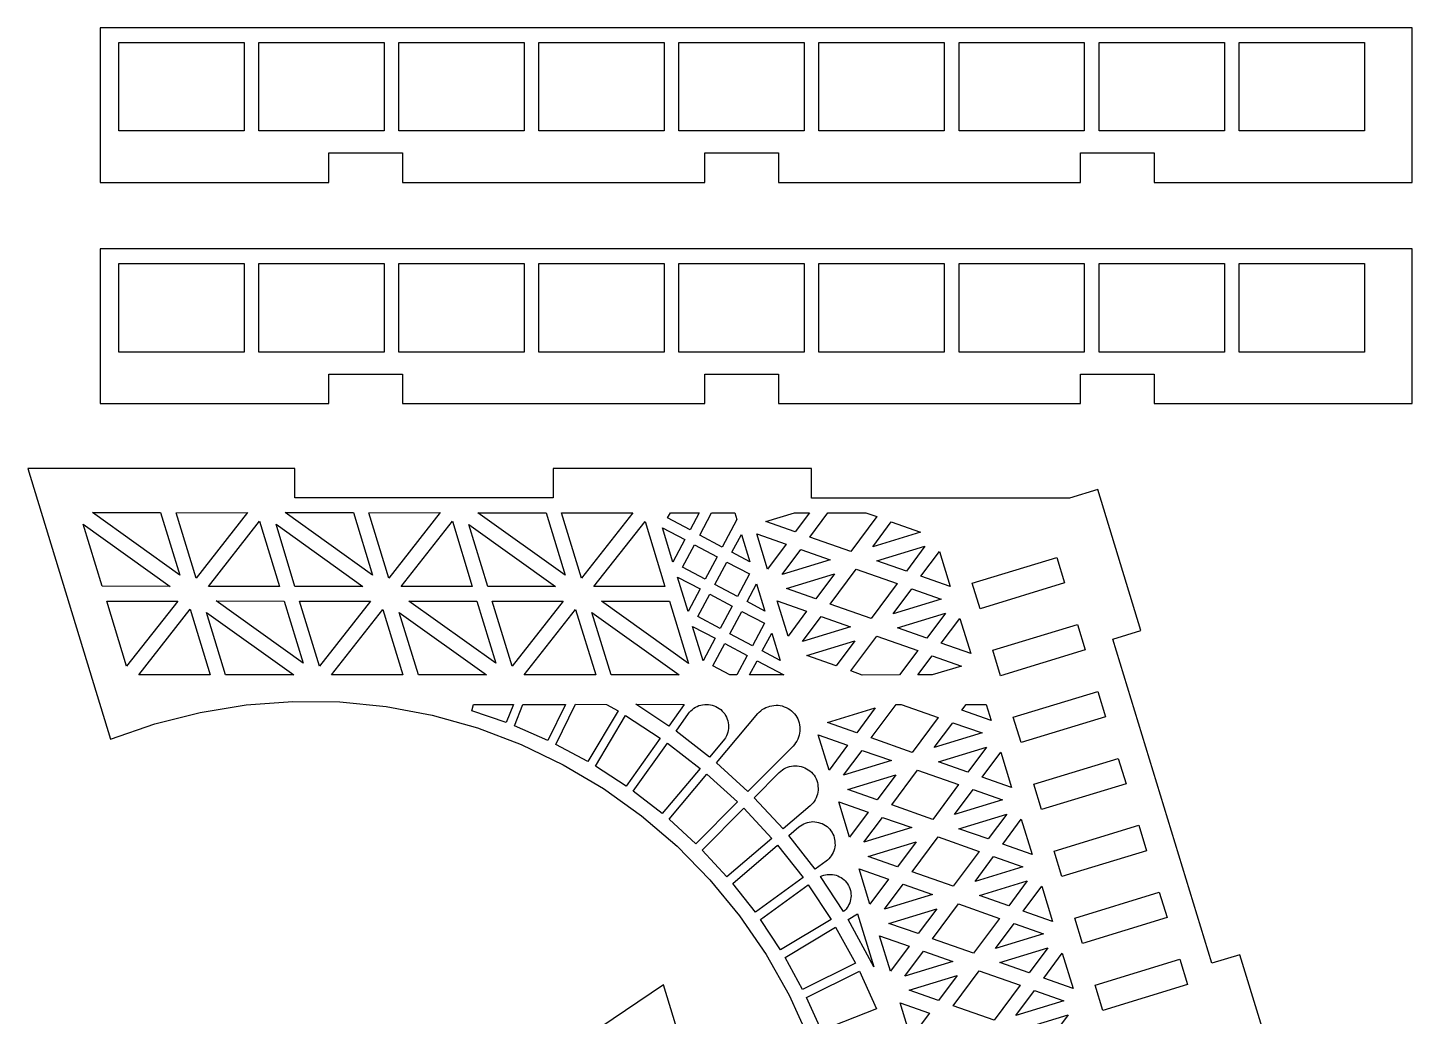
# Model space of a CAD drawing. Extents: x -25 to 325, y -35 to 236.
# Drawn here: x 174.9 to 325.2, y 128.5 to 235.8 of the extents above; entities that cross this region are included whole.
import ezdxf

# ---------------------------------------------------------------- set-up
doc = ezdxf.new("R2010")
doc.units = 0

msp = doc.modelspace()

# ---------------------------------------------------------------- linework, layer by layer
at = {"layer": '1', "linetype": 'CONTINUOUS'}
for points in [[(198.378, 224.6, 0), (184.778, 224.6, 0), (184.778, 234.2, 0), (198.378, 234.2, 0), (198.378, 224.6, 0)], [(213.578, 224.6, 0), (199.978, 224.6, 0), (199.978, 234.2, 0), (213.578, 234.2, 0), (213.578, 224.6, 0)], [(228.778, 224.6, 0), (215.178, 224.6, 0), (215.178, 234.2, 0), (228.778, 234.2, 0), (228.778, 224.6, 0)], [(243.978, 224.6, 0), (230.378, 224.6, 0), (230.378, 234.2, 0), (243.978, 234.2, 0), (243.978, 224.6, 0)], [(245.578, 224.6, 0), (245.578, 234.2, 0), (259.178, 234.2, 0), (259.178, 224.6, 0), (245.578, 224.6, 0)], [(260.778, 224.6, 0), (260.778, 234.2, 0), (274.378, 234.2, 0), (274.378, 224.6, 0), (260.778, 224.6, 0)], [(275.978, 224.6, 0), (275.978, 234.2, 0), (289.578, 234.2, 0), (289.578, 224.6, 0), (275.978, 224.6, 0)], [(291.178, 224.6, 0), (291.178, 234.2, 0), (304.778, 234.2, 0), (304.778, 224.6, 0), (291.178, 224.6, 0)], [(306.378, 224.6, 0), (306.378, 234.2, 0), (319.978, 234.2, 0), (319.978, 224.6, 0), (306.378, 224.6, 0)], [(198.378, 200.6, 0), (184.778, 200.6, 0), (184.778, 210.2, 0), (198.378, 210.2, 0), (198.378, 200.6, 0)], [(213.578, 200.6, 0), (199.978, 200.6, 0), (199.978, 210.2, 0), (213.578, 210.2, 0), (213.578, 200.6, 0)], [(228.778, 200.6, 0), (215.178, 200.6, 0), (215.178, 210.2, 0), (228.778, 210.2, 0), (228.778, 200.6, 0)], [(243.978, 200.6, 0), (230.378, 200.6, 0), (230.378, 210.2, 0), (243.978, 210.2, 0), (243.978, 200.6, 0)], [(245.578, 200.6, 0), (245.578, 210.2, 0), (259.178, 210.2, 0), (259.178, 200.6, 0), (245.578, 200.6, 0)], [(260.778, 200.6, 0), (260.778, 210.2, 0), (274.378, 210.2, 0), (274.378, 200.6, 0), (260.778, 200.6, 0)], [(275.978, 200.6, 0), (275.978, 210.2, 0), (289.578, 210.2, 0), (289.578, 200.6, 0), (275.978, 200.6, 0)], [(291.178, 200.6, 0), (291.178, 210.2, 0), (304.778, 210.2, 0), (304.778, 200.6, 0), (291.178, 200.6, 0)], [(306.378, 200.6, 0), (306.378, 210.2, 0), (319.978, 210.2, 0), (319.978, 200.6, 0), (306.378, 200.6, 0)], [(180.932, 181.902, 0), (190.354, 175.162, 0), (182.991, 175.17, 0), (180.932, 181.902, 0)], [(181.926, 183.168, 0), (189.328, 183.172, 0), (191.404, 176.382, 0), (181.926, 183.168, 0)], [(193.173, 176.066, 0), (191.004, 183.162, 0), (198.761, 183.17, 0), (193.173, 176.066, 0)], [(194.517, 175.159, 0), (200.072, 182.232, 0), (202.236, 175.156, 0), (194.517, 175.159, 0)], [(201.848, 181.897, 0), (211.27, 175.157, 0), (203.906, 175.164, 0), (201.848, 181.897, 0)], [(202.841, 183.163, 0), (210.243, 183.167, 0), (212.319, 176.377, 0), (202.841, 183.163, 0)], [(211.919, 183.157, 0), (219.676, 183.165, 0), (214.089, 176.061, 0), (211.919, 183.157, 0)], [(215.433, 175.154, 0), (220.987, 182.227, 0), (223.151, 175.151, 0), (215.433, 175.154, 0)], [(224.821, 175.159, 0), (222.763, 181.892, 0), (232.185, 175.152, 0), (224.821, 175.159, 0)], [(233.234, 176.372, 0), (223.756, 183.157, 0), (231.159, 183.162, 0), (233.234, 176.372, 0)], [(235.004, 176.056, 0), (232.835, 183.151, 0), (240.591, 183.16, 0), (235.004, 176.056, 0)], [(236.348, 175.149, 0), (241.903, 182.222, 0), (244.066, 175.145, 0), (236.348, 175.149, 0)], [(246.789, 181.29, 0), (244.341, 182.591, 0), (244.653, 183.146, 0), (247.766, 183.157, 0), (246.789, 181.29, 0)], [(250.285, 179.431, 0), (247.838, 180.732, 0), (249.126, 183.155, 0), (251.656, 183.154, 0), (251.879, 182.428, 0), (250.285, 179.431, 0)], [(255.023, 182.197, 0), (258.141, 183.15, 0), (259.754, 183.141, 0), (258.209, 181.08, 0), (255.023, 182.197, 0)], [(264.236, 178.949, 0), (259.783, 180.515, 0), (261.741, 183.142, 0), (265.878, 183.152, 0), (267.051, 182.737, 0), (264.236, 178.949, 0)], [(266.608, 179.465, 0), (268.625, 182.173, 0), (271.811, 181.055, 0), (266.608, 179.465, 0)], [(246.231, 180.241, 0), (244.93, 177.794, 0), (243.79, 181.523, 0), (246.231, 180.241, 0)], [(251.334, 178.873, 0), (252.376, 180.802, 0), (253.282, 177.837, 0), (251.334, 178.873, 0)], [(254.034, 180.849, 0), (257.22, 179.732, 0), (255.204, 177.024, 0), (254.034, 180.849, 0)], [(248.426, 175.935, 0), (245.979, 177.236, 0), (247.286, 179.664, 0), (249.727, 178.382, 0), (248.426, 175.935, 0)], [(261.98, 178.05, 0), (256.778, 176.459, 0), (258.794, 179.167, 0), (261.98, 178.05, 0)], [(267.076, 177.935, 0), (272.279, 179.525, 0), (270.262, 176.817, 0), (267.076, 177.935, 0)], [(271.836, 176.253, 0), (273.852, 178.961, 0), (275.022, 175.135, 0), (271.836, 176.253, 0)], [(249.475, 175.377, 0), (250.782, 177.805, 0), (253.224, 176.523, 0), (251.922, 174.076, 0), (249.475, 175.377, 0)], [(277.422, 175.493, 0), (286.603, 178.3, 0), (287.445, 175.546, 0), (278.264, 172.739, 0), (277.422, 175.493, 0)], [(246.567, 172.438, 0), (245.427, 176.168, 0), (247.868, 174.886, 0), (246.567, 172.438, 0)], [(260.431, 173.812, 0), (257.245, 174.929, 0), (262.448, 176.52, 0), (260.431, 173.812, 0)], [(266.458, 171.681, 0), (262.005, 173.247, 0), (264.82, 177.036, 0), (269.273, 175.469, 0), (266.458, 171.681, 0)], [(254.013, 175.447, 0), (254.919, 172.482, 0), (252.971, 173.518, 0), (254.013, 175.447, 0)], [(268.83, 172.197, 0), (270.847, 174.905, 0), (274.033, 173.787, 0), (268.83, 172.197, 0)], [(183.482, 173.563, 0), (191.2, 173.56, 0), (185.639, 166.506, 0), (183.482, 173.563, 0)], [(195.357, 173.576, 0), (202.721, 173.568, 0), (204.785, 166.817, 0), (195.357, 173.576, 0)], [(212.115, 173.554, 0), (206.555, 166.5, 0), (204.397, 173.558, 0), (212.115, 173.554, 0)], [(216.272, 173.57, 0), (223.636, 173.563, 0), (225.7, 166.812, 0), (216.272, 173.57, 0)], [(225.313, 173.553, 0), (233.031, 173.549, 0), (227.47, 166.495, 0), (225.313, 173.553, 0)], [(237.188, 173.565, 0), (244.552, 173.558, 0), (246.616, 166.806, 0), (237.188, 173.565, 0)], [(250.063, 170.579, 0), (247.616, 171.881, 0), (248.923, 174.309, 0), (251.365, 173.027, 0), (250.063, 170.579, 0)], [(259.442, 172.464, 0), (257.426, 169.756, 0), (256.256, 173.581, 0), (259.442, 172.464, 0)], [(186.951, 165.568, 0), (192.538, 172.672, 0), (194.713, 165.557, 0), (186.951, 165.568, 0)], [(196.384, 165.566, 0), (194.314, 172.336, 0), (203.786, 165.57, 0), (196.384, 165.566, 0)], [(213.453, 172.667, 0), (215.629, 165.552, 0), (207.866, 165.563, 0), (213.453, 172.667, 0)], [(215.229, 172.331, 0), (224.701, 165.565, 0), (217.299, 165.561, 0), (215.229, 172.331, 0)], [(234.369, 172.662, 0), (236.544, 165.547, 0), (228.782, 165.558, 0), (234.369, 172.662, 0)], [(236.144, 172.326, 0), (245.617, 165.56, 0), (238.214, 165.555, 0), (236.144, 172.326, 0)], [(251.112, 170.022, 0), (252.419, 172.45, 0), (254.861, 171.168, 0), (253.56, 168.72, 0), (251.112, 170.022, 0)], [(264.202, 170.782, 0), (259, 169.191, 0), (261.016, 171.899, 0), (264.202, 170.782, 0)], [(272.484, 169.549, 0), (269.298, 170.667, 0), (274.501, 172.257, 0), (272.484, 169.549, 0)], [(277.244, 167.868, 0), (274.058, 168.985, 0), (276.074, 171.693, 0), (277.244, 167.868, 0)], [(248.204, 167.083, 0), (247.064, 170.813, 0), (249.506, 169.53, 0), (248.204, 167.083, 0)], [(255.65, 170.091, 0), (256.557, 167.127, 0), (254.609, 168.163, 0), (255.65, 170.091, 0)], [(280.486, 165.471, 0), (279.644, 168.225, 0), (288.825, 171.032, 0), (289.667, 168.278, 0), (280.486, 165.471, 0)], [(249.253, 166.525, 0), (250.56, 168.954, 0), (253.002, 167.671, 0), (251.873, 165.549, 0), (251.095, 165.562, 0), (249.253, 166.525, 0)], [(264.67, 169.252, 0), (262.653, 166.544, 0), (259.467, 167.661, 0), (264.67, 169.252, 0)], [(271.495, 168.201, 0), (269.524, 165.549, 0), (265.45, 165.538, 0), (264.227, 165.979, 0), (267.042, 169.768, 0), (271.495, 168.201, 0)], [(254.057, 167.095, 0), (256.973, 165.56, 0), (253.233, 165.546, 0), (254.057, 167.095, 0)], [(276.255, 166.52, 0), (273.08, 165.549, 0), (271.511, 165.55, 0), (273.069, 167.637, 0), (276.255, 166.52, 0)], [(227.607, 162.354, 0), (226.83, 160.381, 0), (223.091, 161.664, 0), (223.299, 162.355, 0), (227.607, 162.354, 0)], [(233.275, 162.351, 0), (231.355, 158.439, 0), (227.732, 160.029, 0), (228.632, 162.354, 0), (233.275, 162.351, 0)], [(234.339, 162.363, 0), (237.729, 162.354, 0), (238.971, 161.646, 0), (235.695, 156.148, 0), (232.218, 158.013, 0), (234.339, 162.363, 0)], [(246.156, 162.358, 0), (244.491, 160.008, 0), (240.906, 162.363, 0), (246.156, 162.358, 0)], [(250.889, 159.329, 0), (250.827, 159.122, 0), (250.74, 158.928, 0), (250.652, 158.734, 0), (250.535, 158.572, 0), (250.397, 158.405, 0), (248.911, 156.633, 0), (245.268, 159.451, 0), (246.612, 161.347, 0), (246.73, 161.508, 0), (246.873, 161.657, 0), (247.041, 161.792, 0), (247.209, 161.926, 0), (247.382, 162.042, 0), (247.562, 162.139, 0), (247.747, 162.217, 0), (247.958, 162.281, 0), (248.155, 162.32, 0), (248.377, 162.346, 0), (248.586, 162.348, 0), (248.794, 162.349, 0), (248.996, 162.306, 0), (249.197, 162.263, 0), (249.404, 162.2, 0), (249.598, 162.113, 0), (249.773, 162.02, 0), (249.954, 161.908, 0), (250.115, 161.79, 0), (250.269, 161.628, 0), (250.418, 161.485, 0), (250.553, 161.318, 0), (250.649, 161.138, 0), (250.746, 160.958, 0), (250.83, 160.754, 0), (250.888, 160.563, 0), (250.933, 160.346, 0), (250.973, 160.149, 0), (250.974, 159.941, 0), (250.956, 159.726, 0), (250.932, 159.53, 0), (250.889, 159.329, 0)], [(273.717, 160.933, 0), (270.902, 157.145, 0), (266.449, 158.711, 0), (269.147, 162.339, 0), (269.71, 162.343, 0), (273.717, 160.933, 0)], [(279.466, 160.6, 0), (276.28, 161.717, 0), (276.758, 162.344, 0), (278.934, 162.34, 0), (279.466, 160.6, 0)], [(282.708, 158.203, 0), (281.866, 160.957, 0), (291.047, 163.764, 0), (291.889, 161.01, 0), (282.708, 158.203, 0)], [(236.537, 155.652, 0), (239.793, 161.144, 0), (243.553, 158.697, 0), (239.854, 153.488, 0), (236.537, 155.652, 0)], [(257.975, 157.836, 0), (253.062, 152.904, 0), (249.648, 156.001, 0), (254.141, 161.348, 0), (254.283, 161.496, 0), (254.465, 161.656, 0), (254.632, 161.791, 0), (254.825, 161.913, 0), (255.024, 162.015, 0), (255.248, 162.105, 0), (255.458, 162.169, 0), (255.674, 162.214, 0), (255.896, 162.24, 0), (256.118, 162.266, 0), (256.352, 162.254, 0), (256.573, 162.217, 0), (256.793, 162.18, 0), (257.006, 162.099, 0), (257.219, 162.017, 0), (257.419, 161.911, 0), (257.6, 161.799, 0), (257.792, 161.649, 0), (257.96, 161.512, 0), (258.119, 161.331, 0), (258.254, 161.163, 0), (258.376, 160.97, 0), (258.479, 160.771, 0), (258.562, 160.567, 0), (258.632, 160.337, 0), (258.678, 160.121, 0), (258.704, 159.899, 0), (258.711, 159.671, 0), (258.717, 159.443, 0), (258.68, 159.222, 0), (258.624, 158.996, 0), (258.562, 158.789, 0), (258.481, 158.576, 0), (258.374, 158.376, 0), (258.243, 158.189, 0), (258.112, 158.003, 0), (257.975, 157.836, 0)], [(264.875, 159.276, 0), (261.689, 160.393, 0), (266.892, 161.984, 0), (264.875, 159.276, 0)], [(278.477, 159.252, 0), (273.275, 157.661, 0), (275.291, 160.369, 0), (278.477, 159.252, 0)], [(240.631, 152.93, 0), (244.349, 158.145, 0), (247.886, 155.4, 0), (243.778, 150.504, 0), (240.631, 152.93, 0)], [(263.886, 157.928, 0), (261.87, 155.22, 0), (260.7, 159.045, 0), (263.886, 157.928, 0)], [(268.646, 156.246, 0), (263.444, 154.656, 0), (265.46, 157.363, 0), (268.646, 156.246, 0)], [(278.945, 157.721, 0), (276.928, 155.014, 0), (273.742, 156.131, 0), (278.945, 157.721, 0)], [(281.688, 153.332, 0), (278.502, 154.449, 0), (280.518, 157.157, 0), (281.688, 153.332, 0)], [(284.93, 150.935, 0), (284.088, 153.689, 0), (293.269, 156.496, 0), (294.111, 153.742, 0), (284.93, 150.935, 0)], [(260.108, 154.828, 0), (260.243, 154.66, 0), (260.358, 154.486, 0), (260.461, 154.287, 0), (260.544, 154.083, 0), (260.603, 153.892, 0), (260.648, 153.675, 0), (260.674, 153.453, 0), (260.694, 153.25, 0), (260.676, 153.036, 0), (260.658, 152.821, 0), (260.621, 152.6, 0), (260.553, 152.412, 0), (260.472, 152.199, 0), (260.366, 152, 0), (260.254, 151.819, 0), (260.136, 151.657, 0), (259.974, 151.503, 0), (259.831, 151.355, 0), (256.877, 148.841, 0), (253.735, 152.21, 0), (256.467, 154.969, 0), (256.629, 155.124, 0), (256.803, 155.239, 0), (256.977, 155.355, 0), (257.175, 155.458, 0), (257.38, 155.541, 0), (257.571, 155.6, 0), (257.781, 155.664, 0), (258.003, 155.69, 0), (258.212, 155.691, 0), (258.421, 155.692, 0), (258.642, 155.655, 0), (258.843, 155.612, 0), (259.05, 155.55, 0), (259.263, 155.469, 0), (259.438, 155.376, 0), (259.619, 155.264, 0), (259.805, 155.133, 0), (259.953, 154.99, 0), (260.108, 154.828, 0)], [(271.487, 155.232, 0), (275.939, 153.666, 0), (273.124, 149.877, 0), (268.671, 151.444, 0), (271.487, 155.232, 0)], [(244.509, 149.891, 0), (248.618, 154.786, 0), (251.927, 151.762, 0), (247.416, 147.225, 0), (244.509, 149.891, 0)], [(269.114, 154.716, 0), (267.097, 152.008, 0), (263.911, 153.125, 0), (269.114, 154.716, 0)], [(280.699, 151.984, 0), (275.497, 150.393, 0), (277.513, 153.101, 0), (280.699, 151.984, 0)], [(248.107, 146.537, 0), (252.612, 151.093, 0), (255.668, 147.803, 0), (250.793, 143.635, 0), (248.107, 146.537, 0)], [(262.922, 151.777, 0), (266.108, 150.66, 0), (264.092, 147.952, 0), (262.922, 151.777, 0)], [(281.167, 150.454, 0), (279.15, 147.746, 0), (275.964, 148.863, 0), (281.167, 150.454, 0)], [(261.311, 149.319, 0), (261.492, 149.207, 0), (261.653, 149.089, 0), (261.82, 148.952, 0), (261.95, 148.803, 0), (262.085, 148.635, 0), (262.2, 148.461, 0), (262.297, 148.282, 0), (262.375, 148.096, 0), (262.439, 147.886, 0), (262.478, 147.689, 0), (262.518, 147.492, 0), (262.519, 147.283, 0), (262.52, 147.074, 0), (262.496, 146.879, 0), (262.453, 146.677, 0), (262.391, 146.47, 0), (262.323, 146.282, 0), (262.217, 146.082, 0), (262.118, 145.926, 0), (261.981, 145.759, 0), (261.863, 145.598, 0), (261.695, 145.463, 0), (261.546, 145.333, 0), (260.367, 144.471, 0), (257.497, 148.111, 0), (258.609, 149.057, 0), (258.783, 149.173, 0), (258.957, 149.289, 0), (259.136, 149.386, 0), (259.322, 149.463, 0), (259.526, 149.547, 0), (259.723, 149.586, 0), (259.926, 149.606, 0), (260.129, 149.627, 0), (260.344, 149.609, 0), (260.539, 149.585, 0), (260.741, 149.542, 0), (260.948, 149.48, 0), (261.136, 149.412, 0), (261.311, 149.319, 0)], [(265.666, 147.388, 0), (267.682, 150.095, 0), (270.868, 148.978, 0), (265.666, 147.388, 0)], [(283.91, 146.064, 0), (280.724, 147.181, 0), (282.74, 149.889, 0), (283.91, 146.064, 0)], [(287.152, 143.667, 0), (286.31, 146.421, 0), (295.491, 149.228, 0), (296.333, 146.474, 0), (287.152, 143.667, 0)], [(266.134, 145.857, 0), (271.336, 147.448, 0), (269.319, 144.74, 0), (266.134, 145.857, 0)], [(275.346, 142.609, 0), (270.893, 144.176, 0), (273.709, 147.964, 0), (278.161, 146.398, 0), (275.346, 142.609, 0)], [(251.414, 142.905, 0), (256.288, 147.072, 0), (259.06, 143.548, 0), (253.873, 139.787, 0), (251.414, 142.905, 0)], [(282.921, 144.716, 0), (277.719, 143.125, 0), (279.735, 145.833, 0), (282.921, 144.716, 0)], [(265.144, 144.509, 0), (268.33, 143.392, 0), (266.314, 140.684, 0), (265.144, 144.509, 0)], [(263.625, 143.187, 0), (263.754, 143.039, 0), (263.864, 142.884, 0), (263.98, 142.71, 0), (264.051, 142.544, 0), (264.129, 142.359, 0), (264.187, 142.167, 0), (264.227, 141.97, 0), (264.241, 141.786, 0), (264.261, 141.583, 0), (264.237, 141.388, 0), (264.214, 141.192, 0), (264.165, 141.01, 0), (264.116, 140.828, 0), (264.029, 140.634, 0), (263.955, 140.465, 0), (263.837, 140.303, 0), (263.719, 140.142, 0), (263.595, 139.999, 0), (263.447, 139.87, 0), (260.929, 143.66, 0), (261.108, 143.756, 0), (261.299, 143.815, 0), (261.497, 143.854, 0), (261.675, 143.888, 0), (261.878, 143.908, 0), (262.067, 143.903, 0), (262.263, 143.879, 0), (262.458, 143.855, 0), (262.641, 143.807, 0), (262.829, 143.739, 0), (263.003, 143.646, 0), (263.178, 143.553, 0), (263.334, 143.454, 0), (263.501, 143.317, 0), (263.625, 143.187, 0)], [(267.888, 140.12, 0), (269.904, 142.828, 0), (273.09, 141.71, 0), (267.888, 140.12, 0)], [(283.389, 143.186, 0), (281.372, 140.478, 0), (278.186, 141.595, 0), (283.389, 143.186, 0)], [(254.423, 139.015, 0), (259.615, 142.756, 0), (262.097, 139.018, 0), (256.605, 135.708, 0), (254.423, 139.015, 0)], [(286.132, 138.796, 0), (282.946, 139.913, 0), (284.962, 142.621, 0), (286.132, 138.796, 0)], [(289.374, 136.399, 0), (288.532, 139.153, 0), (297.713, 141.96, 0), (298.555, 139.206, 0), (289.374, 136.399, 0)], [(268.356, 138.59, 0), (273.558, 140.18, 0), (271.541, 137.472, 0), (268.356, 138.59, 0)], [(273.115, 136.908, 0), (275.931, 140.696, 0), (280.383, 139.13, 0), (277.568, 135.341, 0), (273.115, 136.908, 0)], [(264.965, 139.623, 0), (266.725, 133.867, 0), (263.957, 139.022, 0), (264.965, 139.623, 0)], [(285.143, 137.448, 0), (279.941, 135.857, 0), (281.957, 138.565, 0), (285.143, 137.448, 0)], [(257.109, 134.879, 0), (262.582, 138.184, 0), (264.742, 134.264, 0), (259.003, 131.422, 0), (257.109, 134.879, 0)], [(267.366, 137.241, 0), (270.552, 136.124, 0), (268.536, 133.416, 0), (267.366, 137.241, 0)], [(272.126, 135.56, 0), (275.312, 134.442, 0), (270.11, 132.852, 0), (272.126, 135.56, 0)], [(285.611, 135.918, 0), (283.594, 133.21, 0), (280.408, 134.327, 0), (285.611, 135.918, 0)], [(288.354, 131.528, 0), (285.168, 132.645, 0), (287.185, 135.353, 0), (288.354, 131.528, 0)], [(291.596, 129.131, 0), (290.754, 131.885, 0), (299.935, 134.692, 0), (300.777, 131.938, 0), (291.596, 129.131, 0)], [(259.436, 130.551, 0), (265.17, 133.412, 0), (267.01, 129.311, 0), (261.06, 126.948, 0), (259.436, 130.551, 0)], [(275.78, 132.912, 0), (273.763, 130.204, 0), (270.578, 131.322, 0), (275.78, 132.912, 0)], [(278.153, 133.428, 0), (282.605, 131.862, 0), (279.79, 128.073, 0), (275.337, 129.64, 0), (278.153, 133.428, 0)], [(287.365, 130.18, 0), (282.163, 128.589, 0), (284.179, 131.297, 0), (287.365, 130.18, 0)], [(270.758, 126.148, 0), (269.589, 129.974, 0), (272.774, 128.856, 0), (270.758, 126.148, 0)], [(287.833, 128.65, 0), (285.816, 125.942, 0), (282.63, 127.059, 0), (287.833, 128.65, 0)]]:
    msp.add_polyline3d(points, dxfattribs=at)
at = {"layer": '2', "linetype": 'CONTINUOUS'}
for points in [[(248.378, 219, 0), (248.378, 222.2, 0), (256.378, 222.2, 0), (256.378, 219, 0), (289.178, 219, 0), (289.178, 222.2, 0), (297.178, 222.2, 0), (297.178, 219, 0), (325.178, 219, 0), (325.178, 235.8, 0), (182.778, 235.8, 0), (182.778, 219, 0), (207.578, 219, 0), (207.578, 222.2, 0), (215.578, 222.2, 0), (215.578, 219, 0), (248.378, 219, 0)], [(248.378, 195, 0), (248.378, 198.2, 0), (256.378, 198.2, 0), (256.378, 195, 0), (289.178, 195, 0), (289.178, 198.2, 0), (297.178, 198.2, 0), (297.178, 195, 0), (325.178, 195, 0), (325.178, 211.8, 0), (182.778, 211.8, 0), (182.778, 195, 0), (207.578, 195, 0), (207.578, 198.2, 0), (215.578, 198.2, 0), (215.578, 195, 0), (248.378, 195, 0)], [(259.957, 187.951, 0), (231.93, 187.957, 0), (231.926, 184.756, 0), (203.9, 184.762, 0), (203.904, 187.963, 0), (174.897, 187.962, 0), (183.884, 158.565, 0), (188.684, 160.242, 0), (193.599, 161.473, 0), (198.617, 162.296, 0), (203.688, 162.675, 0), (208.767, 162.617, 0), (213.815, 162.111, 0), (218.809, 161.17, 0), (223.703, 159.801, 0), (228.453, 158.012, 0), (233.017, 155.81, 0), (237.406, 153.22, 0), (241.532, 150.257, 0), (245.385, 146.959, 0), (248.944, 143.321, 0), (252.168, 139.413, 0), (255.042, 135.209, 0), (257.544, 130.788, 0), (259.643, 126.18, 0)], [(311.154, 119.885, 0), (306.476, 135.186, 0), (303.416, 134.251, 0), (292.657, 169.443, 0), (295.717, 170.378, 0), (291.039, 185.679, 0), (287.979, 184.744, 0), (259.952, 184.75, 0), (259.957, 187.951, 0)], [(251.914, 105.712, 0), (243.903, 131.914, 0), (220.497, 116.121, 0)]]:
    msp.add_polyline3d(points, dxfattribs=at)

doc.saveas('drawing.dxf')
